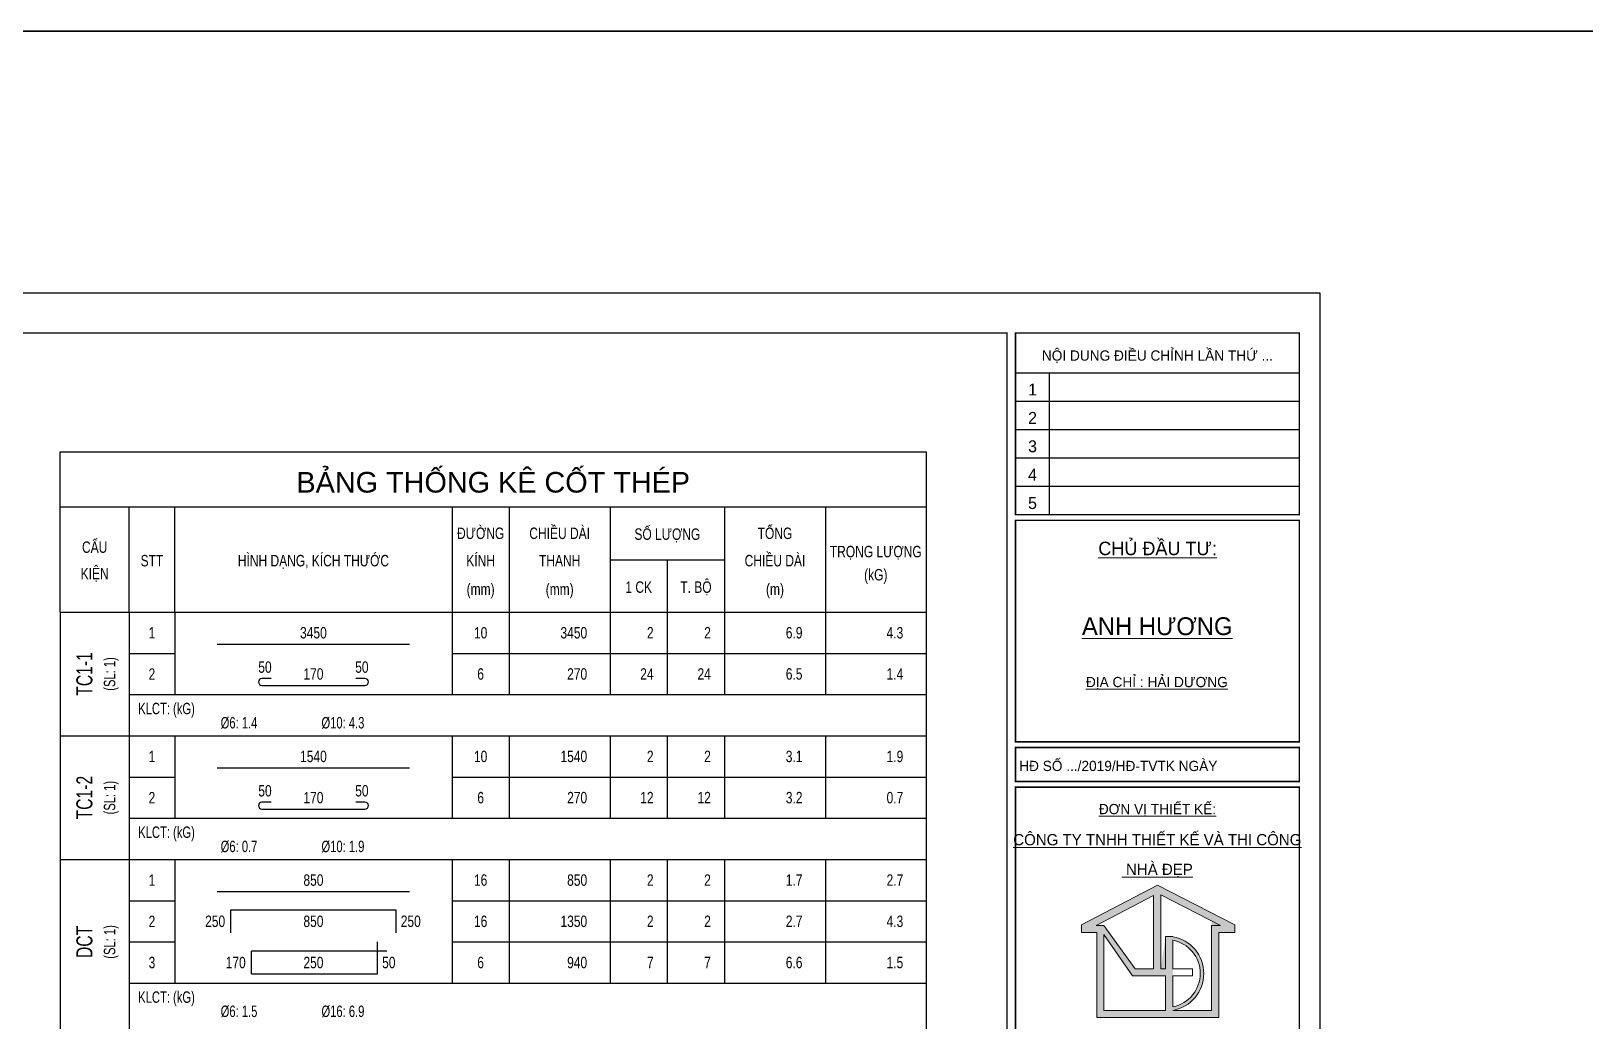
# Model space of a CAD drawing. Extents: x -1855204 to -1466800, y -1308584 to -996495.
# Drawn here: x -1632342 to -1605207, y -1069063 to -1051774 of the extents above; entities that cross this region are included whole.
import ezdxf
from ezdxf.enums import TextEntityAlignment as Align

# ---------------------------------------------------------------- set-up
doc = ezdxf.new("R2010")
doc.units = 0
doc.header["$LTSCALE"] = 150
doc.layers.get('Defpoints').update_dxf_attribs({"lineweight": 18})
for name, color, linetype, lineweight in [('05.Text', 253, 'Continuous', 18), ('11.Khung bo', 32, 'Continuous', 50), ('12.Khung', 36, 'Continuous', 25), ('KCVN-THAY', 7, 'Continuous', 25)]:
    doc.layers.add(name, color=color, linetype=linetype, lineweight=lineweight)
for name, color, linetype in [('STEEL', 4, 'Continuous'), ('TEXT_SLCK', 3, 'Continuous'), ('TEXT_TCK', 3, 'Continuous'), ('TEXT_THCT', 2, 'Continuous'), ('TEXT_TK', 2, 'Continuous'), ('THONGKE', 5, 'Continuous')]:
    doc.layers.add(name, color=color, linetype=linetype)
doc.styles.add('AVANT', font='')
doc.styles.add('BIGTEXT', font='arial.ttf', dxfattribs={"width": 0.7})
doc.styles.add('SMTEXT', font='arial.ttf', dxfattribs={"width": 0.7})
doc.styles.add('VnAvantH', font='')
doc.styles.get('AVANT').set_extended_font_data('.VnAvant')
doc.styles.get('VnAvantH').set_extended_font_data('.VnAvantH')

# ---------------------------------------------------------------- blocks, each defined once
blk = doc.blocks.new('*U4')
at = {"layer": 'KCVN-THAY', "color": 140}
blk.add_lwpolyline([(214871.76, 86966.68), (215381.8, 86966.68), (215381.8, 86579.68), (214871.76, 86579.68)], close=True, dxfattribs=at)
blk = doc.blocks.new('100')
at = {"layer": '05.Text'}
h = blk.add_hatch(color=3, dxfattribs=at)
h.paths.add_polyline_path([(1897375, -927367), (1897375, -927501), (1897646, -927501), (1897646, -928998), (1898856, -928998), (1899794, -928998), (1899794, -927501), (1900078, -927501), (1900078, -927366), (1898717, -926668)])
h.paths.add_polyline_path([(1898772, -928138), (1898858, -927562, -0.921492), (1898987, -928872), (1899668, -928872), (1899668, -927297), (1898772, -926837)], flags=16)
h.paths.add_polyline_path([(1898646, -926846), (1898646, -928138), (1898318, -928138), (1897771, -927375), (1897631, -927375)], flags=16)
h.paths.add_polyline_path([(1898982, -927636, -0.822042), (1898987, -928808), (1898987, -928139), (1898982, -928139)], flags=16)
h.paths.add_polyline_path([(1897771, -927537), (1898273, -928265), (1898856, -928265), (1898856, -928872), (1897771, -928872)], flags=16)
for p, q in [((1898717, -926668), (1897375, -927367)), ((1900078, -927366), (1898717, -926668)), ((1898646, -926846), (1897631, -927375)), ((1898646, -926846), (1898646, -928138)), ((1899821, -927376), (1898772, -926837)), ((1898772, -926837), (1898772, -928138)), ((1897375, -927367), (1897375, -927501)), ((1897375, -927501), (1897646, -927501)), ((1897631, -927375), (1897771, -927375)), ((1897646, -927501), (1897646, -928998)), ((1897771, -927375), (1897771, -927375)), ((1897771, -927375), (1898318, -928138)), ((1899668, -928872), (1899668, -927376)), ((1899668, -927376), (1899821, -927376)), ((1899794, -928998), (1899794, -927501)), ((1899794, -927501), (1900078, -927501)), ((1900078, -927501), (1900078, -927366)), ((1897771, -927537), (1897771, -928872)), ((1898273, -928265), (1897771, -927537)), ((1898856, -928138), (1898856, -927573)), ((1898856, -928138), (1898856, -927573)), ((1898856, -927573), (1898987, -927573)), ((1898982, -927636), (1898982, -928139)), ((1898856, -928265), (1898273, -928265)), ((1898318, -928138), (1898646, -928138)), ((1898772, -928138), (1898856, -928138)), ((1898856, -928872), (1898856, -928265)), ((1898982, -928139), (1899330, -928139)), ((1899330, -928265), (1898987, -928265)), ((1898987, -928265), (1898987, -928808)), ((1899330, -928139), (1899330, -928265)), ((1897771, -928872), (1898856, -928872)), ((1898987, -928872), (1899668, -928872)), ((1897646, -928998), (1898856, -928998)), ((1898856, -928998), (1899794, -928998))]:
    blk.add_line(p, q, dxfattribs=at)
for radius, start, end in [(598, 281.4298, 79.1164), (660, 280.3316, 79.6684)]:
    blk.add_arc((1898869, -928223), radius, start, end, dxfattribs=at)
at = {"layer": '11.Khung bo', "const_width": 26.7}
for points in [[(1860913, -945240), (1860913, -916940), (1896063, -916940), (1896063, -945240)], [(1896213, -920140), (1896213, -916940), (1901213, -916940), (1901213, -920140)], [(1896213, -924140), (1901213, -924140), (1901213, -920240), (1896213, -920240)], [(1896213, -924840), (1901213, -924840), (1901213, -924240), (1896213, -924240)], [(1896213, -930771), (1901213, -930771), (1901213, -924940), (1896213, -924940)]]:
    blk.add_lwpolyline(points, close=True, dxfattribs=at)
at = {"layer": '12.Khung'}
for p, q in [((1896213, -917640), (1901213, -917640)), ((1896813, -920140), (1896813, -917640)), ((1896213, -918140), (1901213, -918140)), ((1896213, -918640), (1901213, -918640)), ((1896213, -919140), (1901213, -919140)), ((1896213, -919640), (1901213, -919640))]:
    blk.add_line(p, q, dxfattribs=at)
at = {"layer": '12.Khung', "color": 1}
blk.add_lwpolyline([(1901579, -945940), (1901579, -916240), (1859580, -916240), (1859580, -945940)], close=True, dxfattribs=at)
at = {"layer": '05.Text', "style": 'VnAvantH'}
for s, p in [('Néi dung ®iÒu chØnh lÇn thø ...', (1898713, -917329)), ('H§ sè .../2019/H§-TVTK ngµy ', (1898057, -924540))]:
    blk.add_text(s, height=180, dxfattribs=at).set_placement(p, align=Align.MIDDLE)
at = {"layer": '05.Text'}
for s, height, style, p in [('1', 210, 'AVANT', (1896513, -918040)), ('2', 210, 'AVANT', (1896513, -918540)), ('3', 210, 'AVANT', (1896513, -919040)), ('4', 210, 'AVANT', (1896513, -919540)), ('5', 210, 'AVANT', (1896513, -920040)), ('%%uChñ ®Çu t\xad:', 237.6, 'VnAvantH', (1898716, -920853)), ('%%Uanh H¦¥NG', 313.63, 'VnAvantH', (1898709, -922261)), ('%%U®Þa chØ : H¶I D¦¥NG', 180, 'VnAvantH', (1898703, -923178)), ('%%U®¬n vÞ thiÕt kÕ:', 180, 'VnAvantH', (1898713, -925416)), ('%%Uc«ng ty tnhh thiÕt kÕ vµ thi c«ng', 198, 'VnAvantH', (1898711, -925964)), ('%%U nhµ ®Ñp', 198, 'VnAvantH', (1898711, -926487))]:
    blk.add_text(s, height=height, dxfattribs=dict(at, style=style)).set_placement(p, align=Align.CENTER)
blk = doc.blocks.new('TK_2')
at = {"layer": 'STEEL'}
blk.add_line((19.25, 2), (61.25, 2), dxfattribs=at)
at = {"layer": 'TEXT_TK', "style": 'SMTEXT', "width": 0.75}
for tag, p in [('SH', (5, 4.5)), ('L2', (40.25, 4.5)), ('DK', (76.75, 4.5))]:
    blk.add_attdef(tag, text='', height=2.5, dxfattribs=at).set_placement(p, align=Align.MIDDLE)
for tag, p in [('DAI', (100, 4.5)), ('SL1', (114.5, 4.5)), ('SLA', (127, 4.5)), ('DT', (147, 4.5)), ('TL', (169, 4.5))]:
    blk.add_attdef(tag, text='', height=2.5, dxfattribs=at).set_placement(p, align=Align.MIDDLE_RIGHT)
blk = doc.blocks.new('TK_4')
at = {"layer": 'STEEL'}
for p, q in [((31, 3.5), (29, 3.5)), ((51.5, 3.5), (49.5, 3.5)), ((29, 2), (51.5, 2))]:
    blk.add_line(p, q, dxfattribs=at)
for centre, start, end in [((29, 2.75), 90, 270), ((51.5, 2.75), 270, 90)]:
    blk.add_arc(centre, 0.75, start, end, dxfattribs=at)
at = {"layer": 'TEXT_TK', "style": 'SMTEXT', "width": 0.75}
for tag, p in [('M', (29.67, 6)), ('M', (50.83, 6)), ('SH', (5, 4.5)), ('L2', (40.25, 4.5)), ('DK', (76.75, 4.5))]:
    blk.add_attdef(tag, text='', height=2.5, dxfattribs=at).set_placement(p, align=Align.MIDDLE)
for tag, p in [('DAI', (100, 4.5)), ('SL1', (114.5, 4.5)), ('SLA', (127, 4.5)), ('DT', (147, 4.5)), ('TL', (169, 4.5))]:
    blk.add_attdef(tag, text='', height=2.5, dxfattribs=at).set_placement(p, align=Align.MIDDLE_RIGHT)
blk = doc.blocks.new('TK_9')
at = {"layer": 'STEEL'}
for p, q in [((22.25, 7), (58.25, 7)), ((22.25, 2), (22.25, 7)), ((58.25, 7), (58.25, 2))]:
    blk.add_line(p, q, dxfattribs=at)
at = {"layer": 'TEXT_TK', "style": 'SMTEXT', "width": 0.75}
for tag, p in [('SH', (5, 4.5)), ('L2', (40.25, 4.5)), ('DK', (76.75, 4.5))]:
    blk.add_attdef(tag, text='', height=2.5, dxfattribs=at).set_placement(p, align=Align.MIDDLE)
for tag, p in [('L1', (20.98, 4.5)), ('DAI', (100, 4.5)), ('SL1', (114.5, 4.5)), ('SLA', (127, 4.5)), ('DT', (147, 4.5)), ('TL', (169, 4.5))]:
    blk.add_attdef(tag, text='', height=2.5, dxfattribs=at).set_placement(p, align=Align.MIDDLE_RIGHT)
blk.add_attdef('L3', text='', height=2.5, dxfattribs=at).set_placement((59.31, 4.5), align=Align.MIDDLE_LEFT)
blk = doc.blocks.new('TK_14')
at = {"layer": 'STEEL'}
for p, q in [((56.25, 7), (26.75, 7)), ((26.75, 2), (26.75, 7)), ((54.25, 2), (54.25, 9)), ((26.75, 2), (54.25, 2))]:
    blk.add_line(p, q, dxfattribs=at)
at = {"layer": 'TEXT_TK', "style": 'SMTEXT', "width": 0.75}
for tag, p in [('SH', (5, 4.5)), ('L2', (40.25, 4.5)), ('DK', (76.75, 4.5))]:
    blk.add_attdef(tag, text='', height=2.5, dxfattribs=at).set_placement(p, align=Align.MIDDLE)
for tag, p in [('L1', (25.47, 4.5)), ('DAI', (100, 4.5)), ('SL1', (114.5, 4.5)), ('SLA', (127, 4.5)), ('DT', (147, 4.5)), ('TL', (169, 4.5))]:
    blk.add_attdef(tag, text='', height=2.5, dxfattribs=at).set_placement(p, align=Align.MIDDLE_RIGHT)
blk.add_attdef('M', text='', height=2.5, dxfattribs=at).set_placement((55.25, 4.5), align=Align.MIDDLE_LEFT)
blk = doc.blocks.new('THONGKE_TITLE')
at = {"layer": 'TEXT_TK'}
for p, q in [((0, -35), (0, 0)), ((0, 0), (189, 0)), ((189, 0), (189, -35)), ((0, -12), (189, -12)), ((15, -35), (15, -12)), ((25, -35), (25, -12)), ((85.5, -12), (85.5, -35)), ((98, -12), (98, -35)), ((120, -12), (120, -35)), ((145, -12), (145, -35)), ((167, -12), (167, -35)), ((120, -23.56), (145, -23.56)), ((132.5, -23.56), (132.5, -35)), ((0, -35), (189, -35))]:
    blk.add_line(p, q, dxfattribs=at)
at = {"layer": 'TEXT_TK', "color": 4, "style": 'BIGTEXT'}
blk.add_text('BẢNG THỐNG KÊ CỐT THÉP', height=4.5, dxfattribs=at).set_placement((94.5, -6), align=Align.MIDDLE)
at = {"layer": 'TEXT_TK', "style": 'SMTEXT', "width": 0.75}
for s, p in [('ĐƯỜNG', (91.75, -19.04)), ('CHIỀU DÀI', (109, -19.04)), ('SỐ LƯỢNG', (132.5, -19.22)), ('TỔNG', (156, -19.04)), ('CẤU', (7.5, -22.06)), ('STT', (20, -25.01)), ('HÌNH DẠNG, KÍCH THƯỚC', (55.25, -25.01)), ('KÍNH', (91.75, -25.01)), ('THANH', (109, -25.01)), ('CHIỀU DÀI', (156, -25.01)), ('TRỌNG LƯỢNG', (178, -23.03)), ('KIỆN', (7.5, -27.84)), ('(kG)', (178, -28.08)), ('(mm)', (91.75, -31.24)), ('(mm)', (109, -31.24)), ('1 CK', (126.25, -30.79)), ('T. BỘ', (138.75, -30.79)), ('(m)', (156, -31.24))]:
    blk.add_text(s, height=2.5, dxfattribs=at).set_placement(p, align=Align.CENTER)

msp = doc.modelspace()

# ---------------------------------------------------------------- linework, layer by layer
at = {"layer": 'TEXT_TK'}
for p, q in [((-1631831, -1061923), (-1631831, -1081363)), ((-1630631, -1061923), (-1630631, -1081363)), ((-1629831, -1061923), (-1629831, -1063363)), ((-1624991, -1061923), (-1624991, -1063363)), ((-1623991, -1061923), (-1623991, -1063363)), ((-1622231, -1061923), (-1622231, -1063363)), ((-1621231, -1061923), (-1621231, -1063363)), ((-1620231, -1061923), (-1620231, -1063363)), ((-1618471, -1061923), (-1618471, -1063363)), ((-1616711, -1061923), (-1616711, -1081363)), ((-1631831, -1064083), (-1616711, -1064083)), ((-1629831, -1064083), (-1629831, -1065523)), ((-1624991, -1064083), (-1624991, -1065523)), ((-1623991, -1064083), (-1623991, -1065523)), ((-1622231, -1064083), (-1622231, -1065523)), ((-1621231, -1064083), (-1621231, -1065523)), ((-1620231, -1064083), (-1620231, -1065523)), ((-1618471, -1064083), (-1618471, -1065523)), ((-1631831, -1066243), (-1616711, -1066243)), ((-1629831, -1066243), (-1629831, -1068403)), ((-1624991, -1066243), (-1624991, -1068403)), ((-1623991, -1066243), (-1623991, -1068403)), ((-1622231, -1066243), (-1622231, -1068403)), ((-1621231, -1066243), (-1621231, -1068403)), ((-1620231, -1066243), (-1620231, -1068403)), ((-1618471, -1066243), (-1618471, -1068403))]:
    msp.add_line(p, q, dxfattribs=at)
at = {"layer": 'THONGKE'}
for p, q in [((-1630631, -1062643), (-1629831, -1062643)), ((-1624991, -1062643), (-1616711, -1062643)), ((-1630631, -1063363), (-1616711, -1063363)), ((-1630631, -1064803), (-1629831, -1064803)), ((-1624991, -1064803), (-1616711, -1064803)), ((-1630631, -1065523), (-1616711, -1065523)), ((-1630631, -1066963), (-1629831, -1066963)), ((-1624991, -1066963), (-1616711, -1066963)), ((-1630631, -1067683), (-1629831, -1067683)), ((-1624991, -1067683), (-1616711, -1067683)), ((-1630631, -1068403), (-1616711, -1068403))]:
    msp.add_line(p, q, dxfattribs=at)

# ---------------------------------------------------------------- block references
at = {"layer": '05.Text', "xscale": 0.991454545641318, "yscale": 0.991454545641318, "zscale": 0.9914545456793755}
msp.add_blockref('100', (-3495160.1, -147944.3), dxfattribs=at)
at = {"layer": 'Defpoints', "xscale": 100, "yscale": 100, "zscale": 100}
for p in [(-23132738, -9709742.1), (-23142938.9, -9748442.1)]:
    msp.add_blockref('*U4', p, dxfattribs=at)
at = {"layer": 'TEXT_TK', "xscale": 80, "yscale": 80, "zscale": 80}
msp.add_blockref('THONGKE_TITLE', (-1631831, -1059123), dxfattribs=at)
for name, p, values in [('TK_2', (-1630631, -1062643), {'L2': '3450', 'TL': '4.3', 'DT': '6.9', 'SLA': '2', 'SL1': '2', 'DAI': '3450', 'DK': '10', 'SH': '1'}), ('TK_2', (-1630631, -1064803), {'L2': '1540', 'TL': '1.9', 'DT': '3.1', 'SLA': '2', 'SL1': '2', 'DAI': '1540', 'DK': '10', 'SH': '1'}), ('TK_2', (-1630631, -1066963), {'L2': '850', 'TL': '2.7', 'DT': '1.7', 'SLA': '2', 'SL1': '2', 'DAI': '850', 'DK': '16', 'SH': '1'}), ('TK_9', (-1630631, -1067683), {'SH': '2', 'L1': '250', 'L2': '850', 'L3': '250', 'DK': '16', 'DAI': '1350', 'SL1': '2', 'SLA': '2', 'DT': '2.7', 'TL': '4.3'}), ('TK_14', (-1630631, -1068403), {'SH': '3', 'L1': '170', 'L2': '250', 'M': '50', 'DK': '6', 'DAI': '940', 'SL1': '7', 'SLA': '7', 'DT': '6.6', 'TL': '1.5'})]:
    msp.add_blockref(name, p, dxfattribs=at).add_auto_attribs(values)
at = {"layer": 'TEXT_TK'}
ref = msp.add_blockref('TK_4', (-1630631, -1063363), dxfattribs=dict(at, xscale=80, yscale=80, zscale=80))
ref.add_attrib('SH', '2', dxfattribs={"height": 200, "style": 'SMTEXT', "width": 0.75}).set_placement((-1630231.1, -1063003), align=Align.MIDDLE)
ref.add_attrib('M', '50', dxfattribs={"height": 200, "style": 'SMTEXT', "width": 0.75}).set_placement((-1628257, -1062882.9), align=Align.MIDDLE)
ref.add_attrib('M', '50', dxfattribs={"height": 200, "style": 'SMTEXT', "width": 0.75}).set_placement((-1626565, -1062882.9), align=Align.MIDDLE)
ref.add_attrib('L2', '170', dxfattribs={"height": 200, "style": 'SMTEXT', "width": 0.75}).set_placement((-1627411, -1063002.9), align=Align.MIDDLE)
ref.add_attrib('DK', '6', dxfattribs={"height": 200, "style": 'SMTEXT', "width": 0.75}).set_placement((-1624491, -1063003), align=Align.MIDDLE)
ref.add_attrib('SL1', '24', dxfattribs={"height": 200, "style": 'SMTEXT', "width": 0.75}).set_placement((-1621471, -1063002.9), align=Align.MIDDLE_RIGHT)
ref.add_attrib('DAI', '270', dxfattribs={"height": 200, "style": 'SMTEXT', "width": 0.75}).set_placement((-1622631, -1063002.9), align=Align.MIDDLE_RIGHT)
ref.add_attrib('DT', '6.5', dxfattribs={"height": 200, "style": 'SMTEXT', "width": 0.75}).set_placement((-1618871, -1063002.9), align=Align.MIDDLE_RIGHT)
ref.add_attrib('SLA', '24', dxfattribs={"height": 200, "style": 'SMTEXT', "width": 0.75}).set_placement((-1620471, -1063002.9), align=Align.MIDDLE_RIGHT)
ref.add_attrib('TL', '1.4', dxfattribs={"height": 200, "style": 'SMTEXT', "width": 0.75}).set_placement((-1617111, -1063002.9), align=Align.MIDDLE_RIGHT)
ref = msp.add_blockref('TK_4', (-1630631, -1065523), dxfattribs=dict(at, xscale=80, yscale=80, zscale=80))
ref.add_attrib('SH', '2', dxfattribs={"height": 200, "style": 'SMTEXT', "width": 0.75}).set_placement((-1630231.1, -1065163), align=Align.MIDDLE)
ref.add_attrib('M', '50', dxfattribs={"height": 200, "style": 'SMTEXT', "width": 0.75}).set_placement((-1628257, -1065042.9), align=Align.MIDDLE)
ref.add_attrib('M', '50', dxfattribs={"height": 200, "style": 'SMTEXT', "width": 0.75}).set_placement((-1626565, -1065042.9), align=Align.MIDDLE)
ref.add_attrib('L2', '170', dxfattribs={"height": 200, "style": 'SMTEXT', "width": 0.75}).set_placement((-1627411, -1065162.9), align=Align.MIDDLE)
ref.add_attrib('DK', '6', dxfattribs={"height": 200, "style": 'SMTEXT', "width": 0.75}).set_placement((-1624491, -1065163), align=Align.MIDDLE)
ref.add_attrib('SL1', '12', dxfattribs={"height": 200, "style": 'SMTEXT', "width": 0.75}).set_placement((-1621471, -1065162.9), align=Align.MIDDLE_RIGHT)
ref.add_attrib('DAI', '270', dxfattribs={"height": 200, "style": 'SMTEXT', "width": 0.75}).set_placement((-1622631, -1065162.9), align=Align.MIDDLE_RIGHT)
ref.add_attrib('DT', '3.2', dxfattribs={"height": 200, "style": 'SMTEXT', "width": 0.75}).set_placement((-1618871, -1065162.9), align=Align.MIDDLE_RIGHT)
ref.add_attrib('SLA', '12', dxfattribs={"height": 200, "style": 'SMTEXT', "width": 0.75}).set_placement((-1620471, -1065162.9), align=Align.MIDDLE_RIGHT)
ref.add_attrib('TL', '0.7', dxfattribs={"height": 200, "style": 'SMTEXT', "width": 0.75}).set_placement((-1617111, -1065162.9), align=Align.MIDDLE_RIGHT)

# ---------------------------------------------------------------- texts
at = {"layer": 'TEXT_SLCK', "style": 'SMTEXT', "width": 0.7}
for p in [(-1630871, -1063003), (-1630871, -1065163), (-1630871, -1067683)]:
    msp.add_text('(SL: 1)', height=200, rotation=90, dxfattribs=at).set_placement(p, align=Align.CENTER)
at = {"layer": 'TEXT_TCK', "style": 'SMTEXT', "width": 0.7}
for s, p in [('TC1-1', (-1631271, -1063003)), ('TC1-2', (-1631271, -1065163)), ('DCT', (-1631271, -1067683))]:
    msp.add_text(s, height=280, rotation=90, dxfattribs=at).set_placement(p, align=Align.CENTER)
at = {"layer": 'TEXT_THCT', "style": 'SMTEXT', "width": 0.7}
for s, p in [('KLCT: (kG)', (-1630471, -1063707)), ('%%c6: 1.4', (-1629031, -1063955)), ('%%c10: 4.3', (-1627271, -1063955)), ('KLCT: (kG)', (-1630471, -1065867)), ('%%c6: 0.7', (-1629031, -1066115)), ('%%c10: 1.9', (-1627271, -1066115)), ('KLCT: (kG)', (-1630471, -1068747)), ('%%c6: 1.5', (-1629031, -1068995)), ('%%c16: 6.9', (-1627271, -1068995))]:
    msp.add_text(s, height=200, dxfattribs=at).set_placement(p)

doc.saveas('drawing.dxf')
